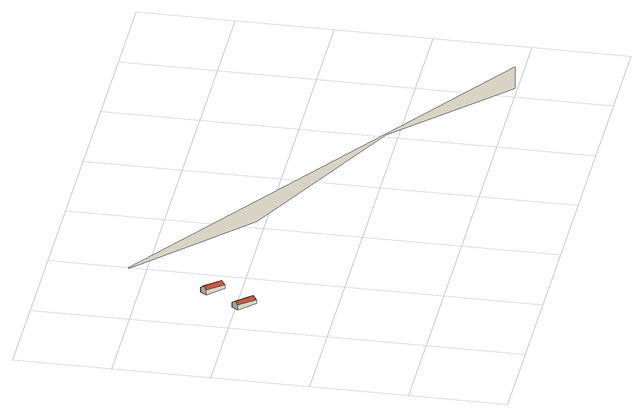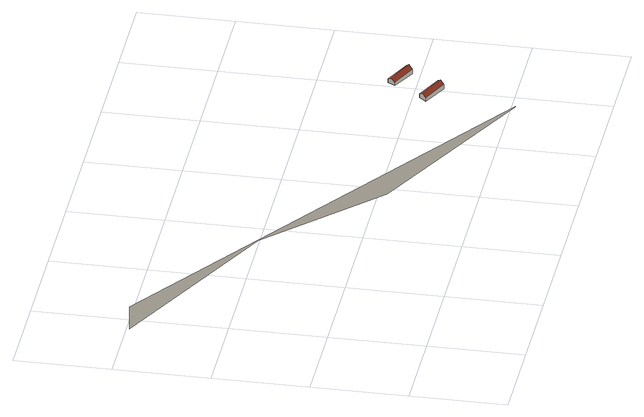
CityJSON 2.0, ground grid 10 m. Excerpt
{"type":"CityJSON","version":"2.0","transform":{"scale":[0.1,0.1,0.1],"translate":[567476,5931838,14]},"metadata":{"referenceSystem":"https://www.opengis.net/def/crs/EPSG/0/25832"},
"CityObjects":{
"building1":{"type":"Building","attributes":{"Grundfläche 2D":"37294.614935","Grundhöhe NN":"4.734"},"children":["building1-1","building1-2"],"geometry":[{"type":"MultiSurface","lod":"3","boundaries":[[[0,1,2,3,4,5]]],"semantics":{"surfaces":[{"type":"WallSurface"}],"values":[0]}}]},
"building1-1":{"type":"BuildingInstallation","parents":["building1"],"geometry":[{"type":"MultiSurface","lod":"3","boundaries":[[[6,7,8,9]],[[10,7,6,11]],[[12,13,9,8]],[[9,13,14,11,6]],[[14,15,10,11]],[[10,15,12,8,7]]],"semantics":{"surfaces":[{"type":"RoofSurface"},{"type":"WallSurface"}],"values":[0,0,1,1,1,1]}}]},
"building1-2":{"type":"BuildingInstallation","parents":["building1"],"geometry":[{"type":"MultiSurface","lod":"3","boundaries":[[[16,17,18,19]],[[20,17,16,21]],[[22,23,19,18]],[[19,23,24,21,16]],[[24,25,20,21]],[[20,25,22,18,17]]],"semantics":{"surfaces":[{"type":"RoofSurface"},{"type":"WallSurface"}],"values":[0,0,1,1,1,1]}}]}
},
"vertices":[
[59,311,32],[212,209,9],[364,106,32],[518,3,8],[518,3,33],[59,311,33],
[26,180,33],[4,194,38],[2,191,35],[23,176,30],[7,198,34],[28,184,30],[2,191,29],[23,176,26],[28,184,26],[7,198,29],
[50,216,33],[29,230,38],[26,227,35],[47,212,30],[31,234,34],[53,220,30],[26,227,29],[47,212,26],[53,220,26],[31,234,29]
]}
